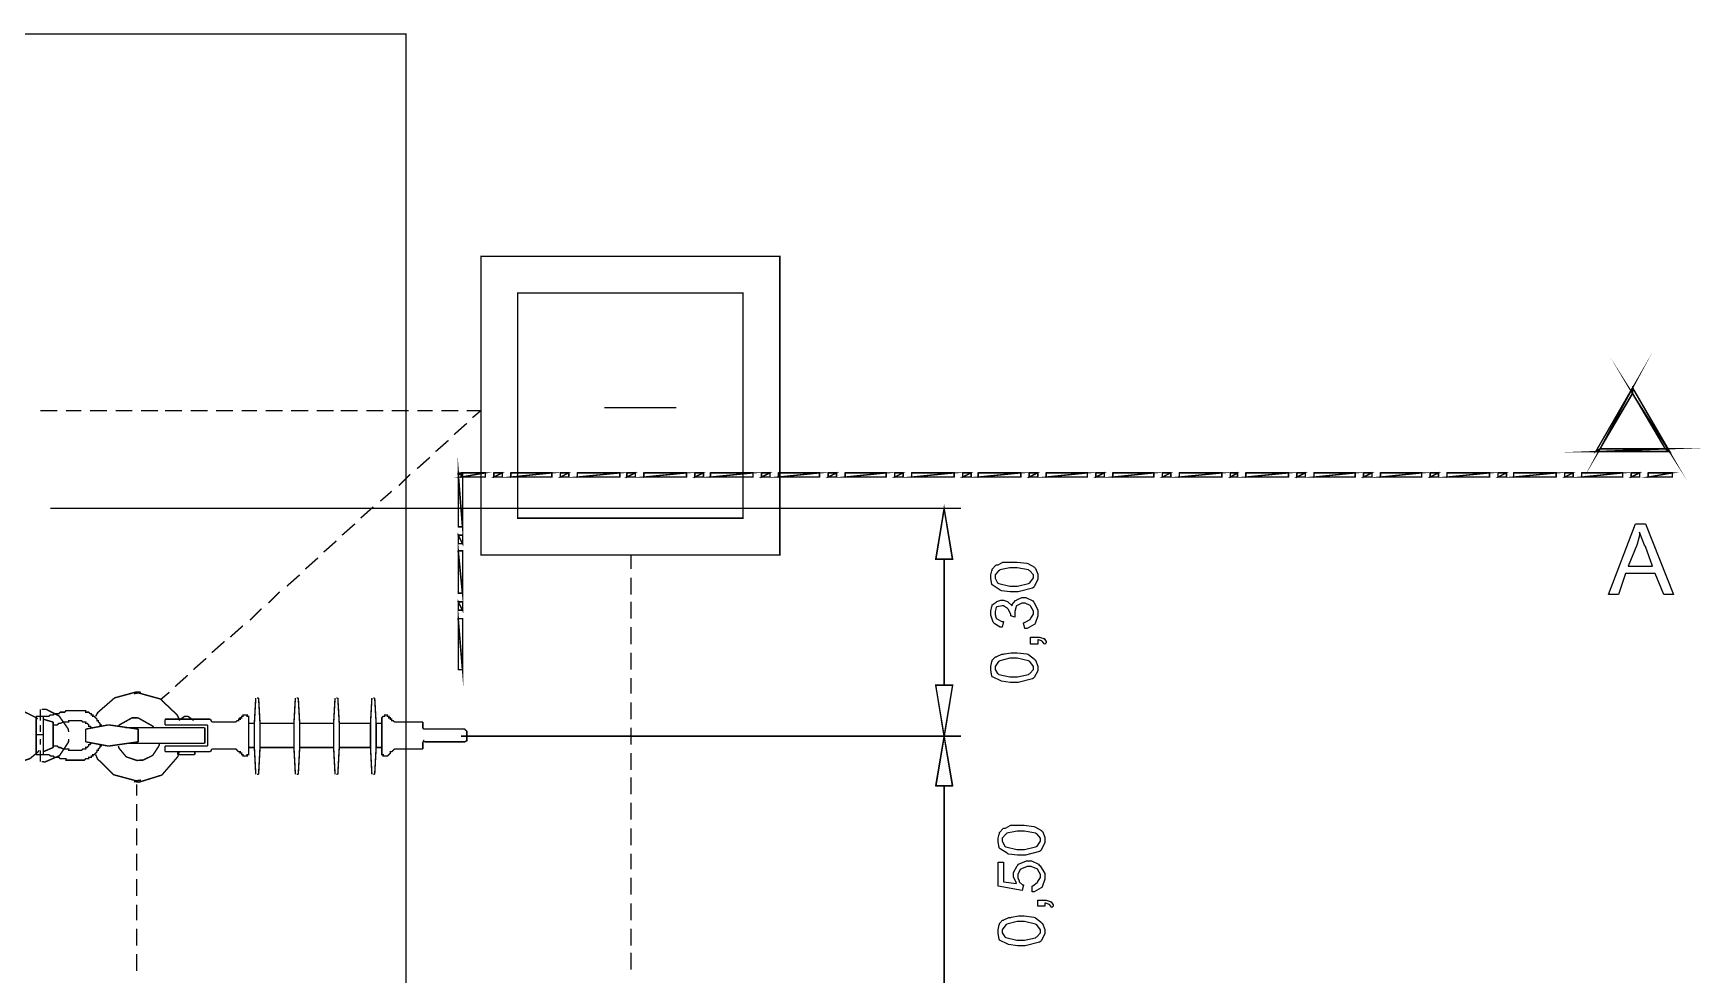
# Model space of a CAD drawing. Extents: x 219 to 1226, y 175 to 465.
# Drawn here: x 693.04 to 742.96, y 304.49 to 332.68 of the extents above; entities that cross this region are included whole.
import ezdxf

# ---------------------------------------------------------------- set-up
doc = ezdxf.new("R2010")
doc.units = 0
doc.header["$MEASUREMENT"] = 0
for name, color, linetype in [('C00-00-00-BLACK', 7, 'Continuous'), ('C00-7E-FF', 150, 'Continuous'), ('CFF-7E-00', 30, 'Continuous')]:
    doc.layers.add(name, color=color, linetype=linetype)

msp = doc.modelspace()

# ---------------------------------------------------------------- linework, layer by layer
at = {"layer": 'C00-00-00-BLACK', "const_width": 0.0423}
for points in [[(641.421, 248.773), (641.421, 332.66), (704.191, 332.66), (704.191, 248.773), (641.421, 248.773)], [(706.437, 317.062), (715.387, 317.062), (715.387, 326.005), (706.437, 326.005), (706.437, 317.062)], [(707.539, 318.163), (714.285, 318.163), (714.285, 324.904), (707.539, 324.904), (707.539, 318.163)], [(740.917, 322.063), (739.944, 320.239), (739.814, 320.156), (740.917, 322.063)], [(741.894, 320.239), (742.021, 320.156), (740.917, 321.893), (741.894, 320.239)], [(740.917, 321.893), (740.917, 322.063), (739.944, 320.239), (740.917, 321.893)], [(742.021, 320.156), (740.917, 321.893), (740.917, 322.063), (742.021, 320.156)], [(705.759, 317.909), (705.886, 317.909), (705.759, 319.517), (705.759, 317.909)], [(739.814, 320.156), (741.894, 320.239), (742.021, 320.156), (739.814, 320.156)], [(739.944, 320.239), (739.814, 320.156), (741.894, 320.239), (739.944, 320.239)], [(705.844, 319.394), (706.566, 319.52), (706.566, 319.394), (705.844, 319.394)], [(705.886, 317.909), (705.759, 319.517), (705.886, 319.517), (705.886, 317.909)], [(705.844, 319.52), (705.844, 319.394), (706.566, 319.52), (705.844, 319.52)], [(706.82, 319.394), (707.075, 319.52), (707.075, 319.394), (706.82, 319.394)], [(706.82, 319.52), (706.82, 319.394), (707.075, 319.52), (706.82, 319.52)], [(707.328, 319.394), (708.559, 319.52), (708.559, 319.394), (707.328, 319.394)], [(707.328, 319.52), (707.328, 319.394), (708.559, 319.52), (707.328, 319.52)], [(708.813, 319.394), (709.066, 319.52), (709.066, 319.394), (708.813, 319.394)], [(708.813, 319.52), (708.813, 319.394), (709.066, 319.52), (708.813, 319.52)], [(709.321, 319.394), (710.593, 319.52), (710.593, 319.394), (709.321, 319.394)], [(709.321, 319.52), (709.321, 319.394), (710.593, 319.52), (709.321, 319.52)], [(710.805, 319.394), (711.059, 319.52), (711.059, 319.394), (710.805, 319.394)], [(710.805, 319.52), (710.805, 319.394), (711.059, 319.52), (710.805, 319.52)], [(711.315, 319.394), (712.588, 319.52), (712.588, 319.394), (711.315, 319.394)], [(711.315, 319.52), (711.315, 319.394), (712.588, 319.52), (711.315, 319.52)], [(712.842, 319.394), (713.096, 319.52), (713.096, 319.394), (712.842, 319.394)], [(712.842, 319.52), (712.842, 319.394), (713.096, 319.52), (712.842, 319.52)], [(713.308, 319.394), (714.581, 319.52), (714.581, 319.394), (713.308, 319.394)], [(713.308, 319.52), (713.308, 319.394), (714.581, 319.52), (713.308, 319.52)], [(714.835, 319.394), (715.088, 319.52), (715.088, 319.394), (714.835, 319.394)], [(714.835, 319.52), (714.835, 319.394), (715.088, 319.52), (714.835, 319.52)], [(715.343, 319.394), (716.572, 319.52), (716.572, 319.394), (715.343, 319.394)], [(715.343, 319.52), (715.343, 319.394), (716.572, 319.52), (715.343, 319.52)], [(716.83, 319.394), (717.083, 319.52), (717.083, 319.394), (716.83, 319.394)], [(716.83, 319.52), (716.83, 319.394), (717.083, 319.52), (716.83, 319.52)], [(717.337, 319.394), (718.568, 319.52), (718.568, 319.394), (717.337, 319.394)], [(717.337, 319.52), (717.337, 319.394), (718.568, 319.52), (717.337, 319.52)], [(718.821, 319.394), (719.076, 319.52), (719.076, 319.394), (718.821, 319.394)], [(718.821, 319.52), (718.821, 319.394), (719.076, 319.52), (718.821, 319.52)], [(719.33, 319.394), (720.602, 319.52), (720.602, 319.394), (719.33, 319.394)], [(719.33, 319.52), (719.33, 319.394), (720.602, 319.52), (719.33, 319.52)], [(720.857, 319.394), (721.11, 319.52), (721.11, 319.394), (720.857, 319.394)], [(720.857, 319.52), (720.857, 319.394), (721.11, 319.52), (720.857, 319.52)], [(721.325, 319.394), (722.597, 319.52), (722.597, 319.394), (721.325, 319.394)], [(721.325, 319.52), (721.325, 319.394), (722.597, 319.52), (721.325, 319.52)], [(722.851, 319.394), (723.106, 319.52), (723.106, 319.394), (722.851, 319.394)], [(722.851, 319.52), (722.851, 319.394), (723.106, 319.52), (722.851, 319.52)], [(723.359, 319.394), (724.59, 319.52), (724.59, 319.394), (723.359, 319.394)], [(723.359, 319.52), (723.359, 319.394), (724.59, 319.52), (723.359, 319.52)], [(724.844, 319.394), (725.098, 319.52), (725.098, 319.394), (724.844, 319.394)], [(724.844, 319.52), (724.844, 319.394), (725.098, 319.52), (724.844, 319.52)], [(725.352, 319.394), (726.582, 319.52), (726.582, 319.394), (725.352, 319.394)], [(725.352, 319.52), (725.352, 319.394), (726.582, 319.52), (725.352, 319.52)], [(726.836, 319.394), (727.09, 319.52), (727.09, 319.394), (726.836, 319.394)], [(726.836, 319.52), (726.836, 319.394), (727.09, 319.52), (726.836, 319.52)], [(727.347, 319.394), (728.619, 319.52), (728.619, 319.394), (727.347, 319.394)], [(727.347, 319.52), (727.347, 319.394), (728.619, 319.52), (727.347, 319.52)], [(728.873, 319.394), (729.085, 319.52), (729.085, 319.394), (728.873, 319.394)], [(728.873, 319.52), (728.873, 319.394), (729.085, 319.52), (728.873, 319.52)], [(729.339, 319.394), (730.612, 319.52), (730.612, 319.394), (729.339, 319.394)], [(729.339, 319.52), (729.339, 319.394), (730.612, 319.52), (729.339, 319.52)], [(730.865, 319.394), (731.119, 319.52), (731.119, 319.394), (730.865, 319.394)], [(730.865, 319.52), (730.865, 319.394), (731.119, 319.52), (730.865, 319.52)], [(731.377, 319.394), (732.607, 319.52), (732.607, 319.394), (731.377, 319.394)], [(731.377, 319.52), (731.377, 319.394), (732.607, 319.52), (731.377, 319.52)], [(732.861, 319.394), (733.114, 319.52), (733.114, 319.394), (732.861, 319.394)], [(732.861, 319.52), (732.861, 319.394), (733.114, 319.52), (732.861, 319.52)], [(733.368, 319.394), (734.599, 319.52), (734.599, 319.394), (733.368, 319.394)], [(733.368, 319.52), (733.368, 319.394), (734.599, 319.52), (733.368, 319.52)], [(734.854, 319.394), (735.107, 319.52), (735.107, 319.394), (734.854, 319.394)], [(734.854, 319.52), (734.854, 319.394), (735.107, 319.52), (734.854, 319.52)], [(735.361, 319.394), (736.634, 319.52), (736.634, 319.394), (735.361, 319.394)], [(735.361, 319.52), (735.361, 319.394), (736.634, 319.52), (735.361, 319.52)], [(736.887, 319.394), (737.141, 319.52), (737.141, 319.394), (736.887, 319.394)], [(736.887, 319.52), (736.887, 319.394), (737.141, 319.52), (736.887, 319.52)], [(737.356, 319.394), (738.628, 319.52), (738.628, 319.394), (737.356, 319.394)], [(737.356, 319.52), (737.356, 319.394), (738.628, 319.52), (737.356, 319.52)], [(738.883, 319.394), (739.136, 319.52), (739.136, 319.394), (738.883, 319.394)], [(738.883, 319.52), (738.883, 319.394), (739.136, 319.52), (738.883, 319.52)], [(739.39, 319.394), (740.62, 319.52), (740.62, 319.394), (739.39, 319.394)], [(739.39, 319.52), (739.39, 319.394), (740.62, 319.52), (739.39, 319.52)], [(740.875, 319.394), (741.129, 319.52), (741.129, 319.394), (740.875, 319.394)], [(740.875, 319.52), (740.875, 319.394), (741.129, 319.52), (740.875, 319.52)], [(741.385, 319.394), (742.107, 319.52), (742.107, 319.394), (741.385, 319.394)], [(741.385, 319.52), (741.385, 319.394), (742.107, 319.52), (741.385, 319.52)], [(705.886, 317.401), (705.759, 317.654), (705.886, 317.654), (705.886, 317.401)], [(705.759, 317.401), (705.886, 317.401), (705.759, 317.654), (705.759, 317.401)], [(705.759, 315.917), (705.886, 315.917), (705.759, 317.189), (705.759, 315.917)], [(705.886, 315.917), (705.759, 317.189), (705.886, 317.189), (705.886, 315.917)], [(705.886, 315.408), (705.759, 315.662), (705.886, 315.662), (705.886, 315.408)], [(705.759, 315.408), (705.886, 315.408), (705.759, 315.662), (705.759, 315.408)], [(705.759, 313.628), (705.886, 313.628), (705.759, 315.155), (705.759, 313.628)], [(705.886, 313.628), (705.759, 315.155), (705.886, 315.155), (705.886, 313.628)]]:
    msp.add_lwpolyline(points, close=True, dxfattribs=at)
at = {"layer": 'C00-00-00-BLACK'}
for points in [[(740.917, 322.063), (739.944, 320.239), (739.814, 320.156), (740.917, 322.063)], [(740.917, 321.893), (740.917, 322.063), (739.944, 320.239), (740.917, 321.893)], [(742.021, 320.156), (740.917, 321.893), (740.917, 322.063), (742.021, 320.156)], [(741.894, 320.239), (742.021, 320.156), (740.917, 321.893), (741.894, 320.239)], [(739.944, 320.239), (739.814, 320.156), (741.894, 320.239), (739.944, 320.239)], [(739.814, 320.156), (741.894, 320.239), (742.021, 320.156), (739.814, 320.156)], [(705.759, 317.909), (705.886, 317.909), (705.759, 319.517), (705.759, 317.909)], [(705.886, 317.909), (705.759, 319.517), (705.886, 319.517), (705.886, 317.909)], [(705.844, 319.52), (705.844, 319.394), (706.566, 319.52), (705.844, 319.52)], [(705.844, 319.394), (706.566, 319.52), (706.566, 319.394), (705.844, 319.394)], [(706.82, 319.52), (706.82, 319.394), (707.075, 319.52), (706.82, 319.52)], [(706.82, 319.394), (707.075, 319.52), (707.075, 319.394), (706.82, 319.394)], [(707.328, 319.52), (707.328, 319.394), (708.559, 319.52), (707.328, 319.52)], [(707.328, 319.394), (708.559, 319.52), (708.559, 319.394), (707.328, 319.394)], [(708.813, 319.52), (708.813, 319.394), (709.066, 319.52), (708.813, 319.52)], [(708.813, 319.394), (709.066, 319.52), (709.066, 319.394), (708.813, 319.394)], [(709.321, 319.52), (709.321, 319.394), (710.593, 319.52), (709.321, 319.52)], [(709.321, 319.394), (710.593, 319.52), (710.593, 319.394), (709.321, 319.394)], [(710.805, 319.52), (710.805, 319.394), (711.059, 319.52), (710.805, 319.52)], [(710.805, 319.394), (711.059, 319.52), (711.059, 319.394), (710.805, 319.394)], [(711.315, 319.52), (711.315, 319.394), (712.588, 319.52), (711.315, 319.52)], [(711.315, 319.394), (712.588, 319.52), (712.588, 319.394), (711.315, 319.394)], [(712.842, 319.52), (712.842, 319.394), (713.096, 319.52), (712.842, 319.52)], [(712.842, 319.394), (713.096, 319.52), (713.096, 319.394), (712.842, 319.394)], [(713.308, 319.52), (713.308, 319.394), (714.581, 319.52), (713.308, 319.52)], [(713.308, 319.394), (714.581, 319.52), (714.581, 319.394), (713.308, 319.394)], [(714.835, 319.52), (714.835, 319.394), (715.088, 319.52), (714.835, 319.52)], [(714.835, 319.394), (715.088, 319.52), (715.088, 319.394), (714.835, 319.394)], [(715.343, 319.52), (715.343, 319.394), (716.572, 319.52), (715.343, 319.52)], [(715.343, 319.394), (716.572, 319.52), (716.572, 319.394), (715.343, 319.394)], [(716.83, 319.52), (716.83, 319.394), (717.083, 319.52), (716.83, 319.52)], [(716.83, 319.394), (717.083, 319.52), (717.083, 319.394), (716.83, 319.394)], [(717.337, 319.52), (717.337, 319.394), (718.568, 319.52), (717.337, 319.52)], [(717.337, 319.394), (718.568, 319.52), (718.568, 319.394), (717.337, 319.394)], [(718.821, 319.52), (718.821, 319.394), (719.076, 319.52), (718.821, 319.52)], [(718.821, 319.394), (719.076, 319.52), (719.076, 319.394), (718.821, 319.394)], [(719.33, 319.52), (719.33, 319.394), (720.602, 319.52), (719.33, 319.52)], [(719.33, 319.394), (720.602, 319.52), (720.602, 319.394), (719.33, 319.394)], [(720.857, 319.52), (720.857, 319.394), (721.11, 319.52), (720.857, 319.52)], [(720.857, 319.394), (721.11, 319.52), (721.11, 319.394), (720.857, 319.394)], [(721.325, 319.52), (721.325, 319.394), (722.597, 319.52), (721.325, 319.52)], [(721.325, 319.394), (722.597, 319.52), (722.597, 319.394), (721.325, 319.394)], [(722.851, 319.52), (722.851, 319.394), (723.106, 319.52), (722.851, 319.52)], [(722.851, 319.394), (723.106, 319.52), (723.106, 319.394), (722.851, 319.394)], [(723.359, 319.52), (723.359, 319.394), (724.59, 319.52), (723.359, 319.52)], [(723.359, 319.394), (724.59, 319.52), (724.59, 319.394), (723.359, 319.394)], [(724.844, 319.52), (724.844, 319.394), (725.098, 319.52), (724.844, 319.52)], [(724.844, 319.394), (725.098, 319.52), (725.098, 319.394), (724.844, 319.394)], [(725.352, 319.52), (725.352, 319.394), (726.582, 319.52), (725.352, 319.52)], [(725.352, 319.394), (726.582, 319.52), (726.582, 319.394), (725.352, 319.394)], [(726.836, 319.52), (726.836, 319.394), (727.09, 319.52), (726.836, 319.52)], [(726.836, 319.394), (727.09, 319.52), (727.09, 319.394), (726.836, 319.394)], [(727.347, 319.52), (727.347, 319.394), (728.619, 319.52), (727.347, 319.52)], [(727.347, 319.394), (728.619, 319.52), (728.619, 319.394), (727.347, 319.394)], [(728.873, 319.52), (728.873, 319.394), (729.085, 319.52), (728.873, 319.52)], [(728.873, 319.394), (729.085, 319.52), (729.085, 319.394), (728.873, 319.394)], [(729.339, 319.52), (729.339, 319.394), (730.612, 319.52), (729.339, 319.52)], [(729.339, 319.394), (730.612, 319.52), (730.612, 319.394), (729.339, 319.394)], [(730.865, 319.52), (730.865, 319.394), (731.119, 319.52), (730.865, 319.52)], [(730.865, 319.394), (731.119, 319.52), (731.119, 319.394), (730.865, 319.394)], [(731.377, 319.52), (731.377, 319.394), (732.607, 319.52), (731.377, 319.52)], [(731.377, 319.394), (732.607, 319.52), (732.607, 319.394), (731.377, 319.394)], [(732.861, 319.52), (732.861, 319.394), (733.114, 319.52), (732.861, 319.52)], [(732.861, 319.394), (733.114, 319.52), (733.114, 319.394), (732.861, 319.394)], [(733.368, 319.52), (733.368, 319.394), (734.599, 319.52), (733.368, 319.52)], [(733.368, 319.394), (734.599, 319.52), (734.599, 319.394), (733.368, 319.394)], [(734.854, 319.52), (734.854, 319.394), (735.107, 319.52), (734.854, 319.52)], [(734.854, 319.394), (735.107, 319.52), (735.107, 319.394), (734.854, 319.394)], [(735.361, 319.52), (735.361, 319.394), (736.634, 319.52), (735.361, 319.52)], [(735.361, 319.394), (736.634, 319.52), (736.634, 319.394), (735.361, 319.394)], [(736.887, 319.52), (736.887, 319.394), (737.141, 319.52), (736.887, 319.52)], [(736.887, 319.394), (737.141, 319.52), (737.141, 319.394), (736.887, 319.394)], [(737.356, 319.52), (737.356, 319.394), (738.628, 319.52), (737.356, 319.52)], [(737.356, 319.394), (738.628, 319.52), (738.628, 319.394), (737.356, 319.394)], [(738.883, 319.52), (738.883, 319.394), (739.136, 319.52), (738.883, 319.52)], [(738.883, 319.394), (739.136, 319.52), (739.136, 319.394), (738.883, 319.394)], [(739.39, 319.52), (739.39, 319.394), (740.62, 319.52), (739.39, 319.52)], [(739.39, 319.394), (740.62, 319.52), (740.62, 319.394), (739.39, 319.394)], [(740.875, 319.52), (740.875, 319.394), (741.129, 319.52), (740.875, 319.52)], [(740.875, 319.394), (741.129, 319.52), (741.129, 319.394), (740.875, 319.394)], [(741.385, 319.52), (741.385, 319.394), (742.107, 319.52), (741.385, 319.52)], [(741.385, 319.394), (742.107, 319.52), (742.107, 319.394), (741.385, 319.394)], [(740.197, 315.874), (741.002, 317.993), (741.301, 317.993), (742.147, 315.874), (741.851, 315.874), (741.598, 316.509), (740.706, 316.509), (740.494, 315.874), (740.197, 315.874)], [(705.759, 317.401), (705.886, 317.401), (705.759, 317.654), (705.759, 317.401)], [(705.886, 317.401), (705.759, 317.654), (705.886, 317.654), (705.886, 317.401)], [(740.79, 316.723), (741.512, 316.723), (741.301, 317.315), (741.279, 317.358), (741.139, 317.719), (741.129, 317.74), (741.129, 317.645), (741.053, 317.39), (741.043, 317.358), (740.79, 316.723)], [(705.759, 315.917), (705.886, 315.917), (705.759, 317.189), (705.759, 315.917)], [(705.886, 315.917), (705.759, 317.189), (705.886, 317.189), (705.886, 315.917)], [(705.759, 315.408), (705.886, 315.408), (705.759, 315.662), (705.759, 315.408)], [(705.886, 315.408), (705.759, 315.662), (705.886, 315.662), (705.886, 315.408)], [(705.759, 313.628), (705.886, 313.628), (705.759, 315.155), (705.759, 313.628)], [(705.886, 313.628), (705.759, 315.155), (705.886, 315.155), (705.886, 313.628)]]:
    msp.add_lwpolyline(points, close=True, dxfattribs=at)
at = {"layer": 'C00-00-00-BLACK', "const_width": 0.0423}
for points in [[(710.127, 321.47), (712.29, 321.47)], [(693.248, 321.385), (693.755, 321.385)], [(694.011, 321.385), (694.477, 321.385)], [(694.732, 321.385), (695.242, 321.385)], [(695.497, 321.385), (696.004, 321.385)], [(696.259, 321.385), (696.769, 321.385)], [(696.981, 321.385), (697.488, 321.385)], [(697.743, 321.385), (698.253, 321.385)], [(698.508, 321.385), (699.015, 321.385)], [(699.27, 321.385), (699.737, 321.385)], [(699.992, 321.385), (700.499, 321.385)], [(700.754, 321.385), (701.264, 321.385)], [(701.519, 321.385), (702.026, 321.385)], [(702.238, 321.385), (702.748, 321.385)], [(703.003, 321.385), (703.51, 321.385)], [(703.765, 321.385), (704.275, 321.385)], [(704.528, 321.385), (704.994, 321.385)], [(705.249, 321.385), (705.759, 321.385)], [(705.632, 320.665), (706.014, 321.004)], [(706.014, 321.385), (706.437, 321.385)], [(706.182, 321.174), (706.437, 321.385)], [(705.079, 320.156), (705.463, 320.493)], [(704.528, 319.647), (704.91, 319.986)], [(703.978, 319.138), (704.317, 319.477)], [(705.759, 319.477), (705.886, 319.477)], [(742.105, 319.52), (742.105, 319.394)], [(703.426, 318.673), (703.765, 318.969)], [(702.833, 318.163), (703.214, 318.502)], [(702.279, 317.654), (702.664, 317.993)], [(716.914, 318.459), (716.957, 318.459)], [(701.73, 317.147), (702.111, 317.485)], [(701.18, 316.639), (701.56, 316.978)], [(710.932, 317.062), (710.932, 316.639)], [(700.626, 316.127), (701.01, 316.467)], [(710.932, 316.383), (710.932, 315.874)], [(700.076, 315.621), (700.415, 315.958)], [(710.932, 315.662), (710.932, 315.155)], [(699.523, 315.112), (699.865, 315.451)], [(698.38, 314.136), (698.761, 314.474)], [(698.931, 314.603), (699.311, 314.943)], [(710.932, 314.9), (710.932, 314.39)], [(710.932, 314.136), (710.932, 313.628)], [(697.827, 313.628), (698.211, 313.967)], [(697.277, 313.119), (697.657, 313.458)], [(710.932, 313.374), (710.932, 312.908)], [(696.259, 312.95), (696.121, 312.961), (695.468, 312.782), (694.965, 312.345), (694.901, 312.228)], [(697.404, 312.144), (697.341, 312.272), (696.836, 312.75), (696.183, 312.931), (696.047, 312.908)], [(696.854, 312.739), (697.107, 312.95)], [(699.695, 312.782), (699.653, 312.017)], [(699.737, 312.782), (699.78, 312.782)], [(699.822, 312.017), (699.78, 312.782)], [(700.881, 312.782), (700.838, 312.017)], [(700.923, 312.782), (700.968, 312.782)], [(701.01, 312.017), (700.968, 312.782)], [(702.069, 312.782), (702.026, 312.017)], [(702.111, 312.782), (702.152, 312.782)], [(702.195, 312.017), (702.152, 312.782)], [(703.172, 312.782), (703.13, 312.017)], [(703.214, 312.782), (703.256, 312.782)], [(703.299, 312.017), (703.256, 312.782)], [(710.932, 312.653), (710.932, 312.144)], [(693.162, 312.144), (693.131, 312.186), (692.633, 312.43), (692.57, 312.44)], [(693.12, 312.228), (693.332, 312.228)], [(693.12, 312.228), (693.12, 311.085)], [(693.248, 312.101), (693.248, 312.44)], [(694.096, 311.762), (694.075, 311.859), (693.803, 312.244), (693.417, 312.44), (693.289, 312.44)], [(693.332, 312.228), (693.374, 312.228), (693.416, 312.228), (693.459, 312.228), (693.501, 312.228), (693.544, 312.271), (693.585, 312.271), (693.628, 312.271), (693.671, 312.313), (693.713, 312.313), (693.755, 312.313), (693.8, 312.313), (693.843, 312.355), (693.884, 312.355), (693.927, 312.355), (693.97, 312.355), (694.011, 312.397), (694.054, 312.397), (694.096, 312.397), (694.139, 312.397), (694.181, 312.397), (694.223, 312.397), (694.266, 312.397), (694.309, 312.397), (694.35, 312.397), (694.393, 312.397), (694.435, 312.397), (694.477, 312.397), (694.52, 312.397), (694.562, 312.397), (694.605, 312.397), (694.605, 312.355), (694.646, 312.355), (694.689, 312.355), (694.732, 312.313), (694.773, 312.313), (694.773, 312.271), (694.816, 312.271), (694.816, 312.228), (694.858, 312.228), (694.901, 312.186), (694.943, 312.144), (694.943, 312.101), (694.985, 312.101), (694.985, 312.058), (695.028, 312.017), (695.028, 311.974), (695.069, 311.974), (695.069, 311.932)], [(693.332, 312.228), (693.332, 311.085)], [(693.332, 312.228), (693.332, 311.085)], [(693.332, 312.144), (693.628, 312.058)], [(693.628, 311.974), (693.713, 311.974), (693.755, 311.974), (693.8, 312.017), (693.843, 312.017), (693.927, 312.058), (693.97, 312.058), (694.011, 312.058), (694.054, 312.058), (694.096, 312.058), (694.096, 312.101), (694.139, 312.101), (694.181, 312.101), (694.223, 312.101), (694.266, 312.101), (694.309, 312.101), (694.35, 312.101), (694.393, 312.101), (694.435, 312.101), (694.477, 312.101), (694.52, 312.058), (694.562, 312.058), (694.605, 312.058), (694.605, 312.017), (694.646, 312.017), (694.689, 311.974), (694.689, 311.932), (694.732, 311.932), (694.773, 311.89)], [(693.628, 312.058), (693.628, 311.296)], [(696.639, 311.89), (696.617, 311.933), (696.183, 312.177), (696.131, 312.186), (695.993, 312.186), (695.612, 311.974), (695.581, 311.932)], [(698.338, 312.144), (696.981, 312.144)], [(696.981, 312.144), (696.981, 311.974)], [(697.827, 312.101), (697.816, 312.123), (697.666, 312.228), (697.616, 312.228), (697.562, 312.228), (697.414, 312.123), (697.404, 312.101)], [(698.38, 312.058), (698.338, 312.144)], [(698.38, 312.058), (699.1, 312.058)], [(699.481, 312.058), (699.481, 312.101), (699.481, 312.144), (699.481, 312.186), (699.481, 312.228), (699.438, 312.228), (699.438, 312.271), (699.397, 312.271), (699.354, 312.271), (699.311, 312.271), (699.311, 312.228), (699.27, 312.228), (699.27, 312.186), (699.227, 312.186), (699.227, 312.144), (699.184, 312.144), (699.184, 312.101), (699.142, 312.101), (699.1, 312.058)], [(699.481, 311.255), (699.481, 312.058)], [(699.481, 312.017), (699.653, 312.017)], [(699.653, 311.296), (699.653, 312.017)], [(699.822, 311.296), (699.822, 312.017)], [(699.822, 312.017), (700.838, 312.017)], [(700.838, 311.296), (700.838, 312.017)], [(701.01, 312.017), (702.026, 312.017)], [(701.01, 311.296), (701.01, 312.017)], [(702.026, 311.296), (702.026, 312.017)], [(702.195, 311.296), (702.195, 312.017)], [(702.195, 312.017), (703.13, 312.017)], [(703.13, 311.296), (703.13, 312.017)], [(703.299, 312.017), (703.469, 312.017)], [(703.299, 311.296), (703.299, 312.017)], [(703.469, 312.058), (703.469, 312.101), (703.469, 312.144), (703.469, 312.186), (703.51, 312.228), (703.553, 312.228), (703.553, 312.271), (703.595, 312.271), (703.637, 312.271), (703.637, 312.228), (703.679, 312.228), (703.679, 312.186), (703.722, 312.186), (703.722, 312.144), (703.765, 312.144), (703.765, 312.101), (703.806, 312.101), (703.852, 312.058)], [(703.469, 311.255), (703.469, 312.058)], [(703.852, 312.058), (704.698, 312.058)], [(704.698, 312.058), (704.698, 311.89)], [(693.12, 311.678), (693.332, 311.678)], [(693.248, 311.762), (693.248, 311.974)], [(693.248, 311.382), (693.248, 311.551)], [(693.289, 310.873), (693.384, 310.863), (693.82, 311.053), (694.086, 311.456), (694.096, 311.551)], [(695.285, 311.974), (694.605, 311.847)], [(694.605, 311.466), (694.605, 311.847)], [(696.173, 311.847), (695.285, 311.974)], [(698.169, 311.89), (695.793, 311.89)], [(696.173, 311.466), (696.173, 311.847)], [(698.253, 311.974), (696.981, 311.974)], [(698.169, 311.424), (698.169, 311.89)], [(698.253, 311.974), (698.253, 311.635)], [(698.253, 311.339), (698.253, 311.635)], [(704.698, 311.89), (704.698, 311.88), (704.73, 311.847), (704.74, 311.847)], [(704.74, 311.508), (704.73, 311.508), (704.698, 311.446), (704.698, 311.424)], [(704.74, 311.847), (705.928, 311.847)], [(705.844, 311.635), (715.641, 311.635)], [(706.014, 311.762), (706.014, 311.784), (705.949, 311.847), (705.928, 311.847)], [(705.928, 311.466), (705.949, 311.466), (706.014, 311.499), (706.014, 311.508)], [(706.014, 311.762), (706.014, 311.508)], [(710.932, 311.89), (710.932, 311.382)], [(692.57, 310.873), (692.661, 310.873), (692.935, 310.964), (693.173, 311.16), (693.205, 311.212)], [(693.12, 311.085), (693.332, 311.085)], [(693.248, 310.873), (693.248, 311.212)], [(693.332, 311.085), (693.374, 311.085), (693.416, 311.085), (693.459, 311.085), (693.501, 311.085), (693.544, 311.043), (693.585, 311.043), (693.628, 311.043), (693.671, 311), (693.713, 311), (693.755, 311), (693.8, 311), (693.843, 310.959), (693.884, 310.959), (693.927, 310.959), (693.97, 310.959), (694.011, 310.959), (694.011, 310.916), (694.054, 310.916), (694.096, 310.916), (694.139, 310.916), (694.181, 310.916), (694.223, 310.916), (694.266, 310.916), (694.309, 310.916), (694.35, 310.916), (694.393, 310.916), (694.435, 310.916), (694.477, 310.916), (694.52, 310.916), (694.562, 310.916), (694.605, 310.959), (694.646, 310.959), (694.689, 310.959), (694.689, 311), (694.732, 311), (694.773, 311), (694.773, 311.043), (694.816, 311.043), (694.816, 311.085), (694.858, 311.085), (694.901, 311.128), (694.943, 311.169), (694.943, 311.212), (694.985, 311.212), (694.985, 311.255), (695.028, 311.296), (695.028, 311.339), (695.069, 311.339), (695.069, 311.382)], [(693.628, 311.296), (693.332, 311.169)], [(693.628, 311.339), (693.713, 311.339), (693.755, 311.339), (693.8, 311.296), (693.843, 311.296), (693.927, 311.255), (693.97, 311.255), (694.011, 311.255), (694.054, 311.255), (694.096, 311.255), (694.096, 311.212), (694.139, 311.212), (694.181, 311.212), (694.223, 311.212), (694.266, 311.212), (694.309, 311.212), (694.35, 311.212), (694.393, 311.212), (694.435, 311.212), (694.477, 311.212), (694.52, 311.255), (694.562, 311.255), (694.605, 311.255), (694.605, 311.296), (694.646, 311.296), (694.689, 311.339), (694.689, 311.382), (694.732, 311.382), (694.773, 311.424)], [(695.285, 311.339), (694.605, 311.466)], [(694.901, 311.085), (694.954, 310.959), (695.436, 310.482), (696.11, 310.3), (696.259, 310.32)], [(696.173, 311.466), (695.285, 311.339)], [(695.581, 311.339), (695.601, 311.275), (695.818, 311.016), (696.142, 310.906), (696.216, 310.916), (696.314, 310.916), (696.609, 311.059), (696.8, 311.351), (696.811, 311.424)], [(698.169, 311.424), (695.834, 311.424)], [(696.047, 310.278), (696.194, 310.257), (696.883, 310.471), (697.361, 311.022), (697.404, 311.169)], [(698.253, 311.339), (696.981, 311.339)], [(696.981, 311.169), (696.981, 311.339)], [(698.338, 311.169), (696.981, 311.169)], [(697.361, 311.085), (697.361, 311.169)], [(697.87, 311.085), (697.361, 311.085)], [(697.87, 311.169), (697.87, 311.085)], [(698.38, 311.255), (698.338, 311.169)], [(698.38, 311.255), (699.1, 311.255)], [(699.481, 311.255), (699.481, 311.212), (699.481, 311.169), (699.481, 311.128), (699.481, 311.085), (699.438, 311.085), (699.438, 311.043), (699.397, 311.043), (699.354, 311.043), (699.311, 311.043), (699.311, 311.085), (699.27, 311.085), (699.27, 311.128), (699.227, 311.128), (699.227, 311.169), (699.184, 311.169), (699.142, 311.212), (699.1, 311.255)], [(699.481, 311.296), (699.653, 311.296)], [(699.695, 310.493), (699.653, 311.296)], [(699.822, 311.296), (699.78, 310.493)], [(699.822, 311.296), (700.838, 311.296)], [(700.881, 310.493), (700.838, 311.296)], [(701.01, 311.296), (700.968, 310.493)], [(701.01, 311.296), (702.026, 311.296)], [(702.069, 310.493), (702.026, 311.296)], [(702.195, 311.296), (702.152, 310.493)], [(702.195, 311.296), (703.13, 311.296)], [(703.172, 310.493), (703.13, 311.296)], [(703.299, 311.296), (703.256, 310.493)], [(703.299, 311.296), (703.469, 311.296)], [(703.469, 311.255), (703.469, 311.212), (703.469, 311.169), (703.469, 311.128), (703.469, 311.085), (703.51, 311.085), (703.51, 311.043), (703.553, 311.043), (703.595, 311.043), (703.637, 311.043), (703.679, 311.085), (703.722, 311.128), (703.722, 311.169), (703.765, 311.169), (703.806, 311.212), (703.852, 311.255)], [(703.852, 311.255), (704.698, 311.255)], [(704.698, 311.424), (704.698, 311.255)], [(704.74, 311.466), (705.928, 311.466)], [(710.932, 311.128), (710.932, 310.62)], [(699.737, 310.493), (699.78, 310.493)], [(700.923, 310.493), (700.968, 310.493)], [(702.111, 310.493), (702.152, 310.493)], [(703.214, 310.493), (703.256, 310.493)], [(696.131, 310.194), (696.131, 309.855)], [(710.932, 310.404), (710.932, 309.897)], [(696.131, 309.601), (696.131, 309.093)], [(710.932, 309.642), (710.932, 309.135)], [(696.131, 308.88), (696.131, 308.371)], [(710.932, 308.88), (710.932, 308.371)], [(696.131, 308.117), (696.131, 307.609)], [(710.932, 308.117), (710.932, 307.651)], [(696.131, 307.355), (696.131, 306.847)], [(710.932, 307.396), (710.932, 306.889)], [(696.131, 306.593), (696.131, 306.124)], [(710.932, 306.634), (710.932, 306.124)], [(696.131, 305.871), (696.131, 305.362)], [(710.932, 305.871), (710.932, 305.362)], [(696.131, 305.109), (696.131, 304.6)], [(710.932, 305.15), (710.932, 304.643)]]:
    msp.add_lwpolyline(points, dxfattribs=at)
at = {"layer": 'C00-7E-FF', "const_width": 0.0423}
for points in [[(720.052, 316.935), (720.56, 316.935), (720.305, 318.459), (720.052, 316.935)], [(720.052, 313.162), (720.56, 313.162), (720.305, 311.635), (720.052, 313.162)], [(720.052, 310.151), (720.56, 310.151), (720.305, 311.635), (720.052, 310.151)]]:
    msp.add_lwpolyline(points, close=True, dxfattribs=at)
for points in [[(693.544, 318.459), (720.814, 318.459)], [(720.305, 316.935), (720.305, 313.162)], [(706.31, 311.635), (720.814, 311.635)], [(706.31, 311.635), (720.814, 311.635)], [(720.305, 310.151), (720.305, 304.217)]]:
    msp.add_lwpolyline(points, dxfattribs=at)
at = {"layer": 'C00-7E-FF'}
for points in [[(720.052, 316.935), (720.56, 316.935), (720.305, 318.459), (720.052, 316.935)], [(720.052, 313.162), (720.56, 313.162), (720.305, 311.635), (720.052, 313.162)], [(720.052, 310.151), (720.56, 310.151), (720.305, 311.635), (720.052, 310.151)]]:
    msp.add_lwpolyline(points, close=True, dxfattribs=at)
at = {"layer": 'CFF-7E-00'}
for points in [[(722.384, 315.958), (722.287, 315.958), (722.022, 315.991), (722.002, 316.001), (721.98, 316.012), (721.769, 316.15), (721.748, 316.17), (721.737, 316.181), (721.706, 316.363), (721.706, 316.424), (721.706, 316.468), (721.737, 316.586), (721.748, 316.596), (721.748, 316.639), (721.853, 316.756), (721.875, 316.766), (721.927, 316.766), (722.065, 316.842), (722.087, 316.851), (722.16, 316.851), (722.327, 316.851), (722.384, 316.851), (722.49, 316.851), (722.778, 316.819), (722.809, 316.808), (722.83, 316.798), (723.009, 316.693), (723.02, 316.681), (723.041, 316.661), (723.106, 316.483), (723.106, 316.424), (723.106, 316.34), (723, 316.108), (722.979, 316.086), (722.946, 316.065), (722.524, 315.958), (722.384, 315.958)], [(722.384, 316.127), (722.499, 316.127), (722.829, 316.203), (722.851, 316.213), (722.871, 316.224), (722.979, 316.374), (722.979, 316.424), (722.979, 316.468), (722.871, 316.586), (722.851, 316.596), (722.829, 316.618), (722.494, 316.681), (722.384, 316.681), (722.277, 316.681), (721.969, 316.618), (721.959, 316.596), (721.937, 316.586), (721.832, 316.465), (721.832, 316.424), (721.832, 316.372), (721.907, 316.224), (721.918, 316.213), (721.938, 316.203), (722.272, 316.127), (722.384, 316.127)], [(722.724, 314.858), (722.683, 315.028), (722.714, 315.039), (722.882, 315.134), (722.893, 315.155), (722.903, 315.166), (722.979, 315.285), (722.979, 315.324), (722.979, 315.378), (722.903, 315.514), (722.893, 315.535), (722.882, 315.546), (722.732, 315.621), (722.683, 315.621), (722.629, 315.621), (722.488, 315.546), (722.468, 315.535), (722.457, 315.514), (722.425, 315.372), (722.425, 315.324), (722.425, 315.292), (722.425, 315.222), (722.425, 315.197), (722.298, 315.239), (722.298, 315.239), (722.298, 315.239), (722.298, 315.239), (722.298, 315.292), (722.224, 315.441), (722.214, 315.451), (722.203, 315.462), (722.083, 315.535), (722.045, 315.535), (722.045, 315.535), (721.885, 315.504), (721.875, 315.494), (721.864, 315.484), (721.832, 315.364), (721.832, 315.324), (721.832, 315.283), (721.864, 315.166), (721.875, 315.155), (721.885, 315.145), (722.036, 315.069), (722.087, 315.069), (722.045, 314.9), (721.981, 314.9), (721.801, 315.007), (721.791, 315.028), (721.769, 315.05), (721.706, 315.256), (721.706, 315.324), (721.706, 315.378), (721.737, 315.514), (721.748, 315.535), (721.748, 315.567), (721.864, 315.652), (721.875, 315.662), (721.885, 315.673), (722.005, 315.705), (722.045, 315.705), (722.086, 315.705), (722.203, 315.673), (722.214, 315.662), (722.224, 315.652), (722.33, 315.546), (722.341, 315.535), (722.341, 315.578), (722.446, 315.695), (722.468, 315.705), (722.477, 315.715), (722.63, 315.79), (722.683, 315.79), (722.756, 315.79), (722.957, 315.684), (722.979, 315.662), (723, 315.641), (723.106, 315.404), (723.106, 315.324), (723.106, 315.24), (723.03, 315.007), (723.02, 314.985), (722.998, 314.975), (722.791, 314.858), (722.724, 314.858)], [(723.106, 314.39), (722.893, 314.39), (722.893, 314.603), (723.106, 314.603), (723.147, 314.603), (723.264, 314.573), (723.275, 314.562), (723.296, 314.562), (723.359, 314.466), (723.359, 314.432), (723.316, 314.39), (723.305, 314.401), (723.25, 314.474), (723.232, 314.474), (723.221, 314.486), (723.135, 314.52), (723.106, 314.52), (723.106, 314.39)], [(722.384, 313.246), (722.287, 313.246), (722.022, 313.279), (722.002, 313.289), (721.98, 313.3), (721.769, 313.406), (721.748, 313.416), (721.737, 313.438), (721.706, 313.613), (721.706, 313.67), (721.706, 313.724), (721.737, 313.872), (721.748, 313.881), (721.748, 313.913), (721.843, 314.008), (721.875, 314.008), (721.885, 314.019), (722.036, 314.093), (722.087, 314.093), (722.108, 314.105), (722.315, 314.136), (722.384, 314.136), (722.49, 314.136), (722.778, 314.105), (722.809, 314.093), (722.83, 314.084), (723.009, 313.946), (723.02, 313.924), (723.041, 313.915), (723.106, 313.732), (723.106, 313.67), (723.106, 313.597), (723, 313.396), (722.979, 313.374), (722.946, 313.354), (722.524, 313.246), (722.384, 313.246)], [(722.384, 313.416), (722.499, 313.416), (722.829, 313.48), (722.851, 313.501), (722.871, 313.512), (722.979, 313.632), (722.979, 313.67), (722.979, 313.724), (722.871, 313.872), (722.851, 313.881), (722.829, 313.892), (722.494, 313.967), (722.384, 313.967), (722.277, 313.967), (721.969, 313.892), (721.959, 313.881), (721.937, 313.872), (721.832, 313.722), (721.832, 313.67), (721.832, 313.629), (721.907, 313.512), (721.918, 313.501), (721.938, 313.48), (722.272, 313.416), (722.384, 313.416)], [(722.597, 308.074), (722.502, 308.074), (722.238, 308.107), (722.217, 308.117), (722.195, 308.128), (721.982, 308.264), (721.962, 308.285), (721.951, 308.296), (721.92, 308.479), (721.92, 308.54), (721.92, 308.584), (721.951, 308.703), (721.962, 308.712), (721.962, 308.755), (722.068, 308.871), (722.09, 308.88), (722.142, 308.88), (722.279, 308.956), (722.301, 308.966), (722.374, 308.966), (722.541, 308.966), (722.597, 308.966), (722.703, 308.966), (722.991, 308.934), (723.023, 308.923), (723.044, 308.914), (723.224, 308.807), (723.235, 308.796), (723.256, 308.776), (723.319, 308.599), (723.319, 308.54), (723.319, 308.456), (723.213, 308.223), (723.193, 308.201), (723.161, 308.18), (722.738, 308.074), (722.597, 308.074)], [(722.597, 308.244), (722.714, 308.244), (723.044, 308.318), (723.066, 308.328), (723.086, 308.339), (723.193, 308.491), (723.193, 308.54), (723.193, 308.584), (723.086, 308.703), (723.066, 308.712), (723.044, 308.734), (722.709, 308.796), (722.597, 308.796), (722.491, 308.796), (722.184, 308.734), (722.174, 308.712), (722.152, 308.703), (722.047, 308.581), (722.047, 308.54), (722.047, 308.488), (722.12, 308.339), (722.131, 308.328), (722.152, 308.318), (722.486, 308.244), (722.597, 308.244)], [(722.936, 306.973), (722.936, 307.143), (722.957, 307.154), (723.095, 307.249), (723.106, 307.27), (723.115, 307.281), (723.19, 307.4), (723.19, 307.439), (723.19, 307.493), (723.115, 307.63), (723.106, 307.651), (723.084, 307.662), (722.909, 307.735), (722.851, 307.735), (722.787, 307.735), (722.618, 307.662), (722.597, 307.651), (722.586, 307.641), (722.51, 307.49), (722.51, 307.439), (722.51, 307.398), (722.553, 307.302), (722.553, 307.27), (722.564, 307.26), (722.652, 307.185), (722.683, 307.185), (722.64, 307.016), (721.918, 307.143), (721.918, 307.862), (722.087, 307.862), (722.087, 307.27), (722.468, 307.227), (722.457, 307.249), (722.384, 307.424), (722.384, 307.482), (722.384, 307.556), (722.488, 307.757), (722.51, 307.778), (722.531, 307.8), (722.771, 307.905), (722.851, 307.905), (722.925, 307.905), (723.126, 307.8), (723.148, 307.778), (723.18, 307.757), (723.316, 307.519), (723.316, 307.439), (723.316, 307.355), (723.242, 307.122), (723.232, 307.1), (723.211, 307.09), (723.004, 306.973), (722.936, 306.973)], [(723.316, 306.55), (723.106, 306.55), (723.106, 306.72), (723.316, 306.72), (723.358, 306.72), (723.475, 306.688), (723.486, 306.677), (723.507, 306.677), (723.571, 306.582), (723.571, 306.55), (723.529, 306.508), (723.518, 306.519), (723.463, 306.593), (723.445, 306.593), (723.433, 306.604), (723.345, 306.634), (723.316, 306.634), (723.316, 306.55)], [(722.597, 305.362), (722.501, 305.362), (722.235, 305.395), (722.214, 305.405), (722.192, 305.416), (721.98, 305.522), (721.959, 305.532), (721.948, 305.554), (721.918, 305.728), (721.918, 305.785), (721.918, 305.839), (721.948, 305.988), (721.959, 305.997), (721.959, 306.029), (722.054, 306.124), (722.087, 306.124), (722.097, 306.135), (722.247, 306.208), (722.298, 306.208), (722.319, 306.219), (722.527, 306.251), (722.597, 306.251), (722.702, 306.251), (722.989, 306.219), (723.02, 306.208), (723.041, 306.199), (723.221, 306.061), (723.232, 306.039), (723.253, 306.029), (723.316, 305.847), (723.316, 305.785), (723.316, 305.712), (723.211, 305.511), (723.19, 305.489), (723.158, 305.468), (722.736, 305.362), (722.597, 305.362)], [(722.597, 305.532), (722.713, 305.532), (723.041, 305.595), (723.063, 305.616), (723.084, 305.627), (723.19, 305.747), (723.19, 305.785), (723.19, 305.839), (723.084, 305.988), (723.063, 305.997), (723.041, 306.009), (722.707, 306.082), (722.597, 306.082), (722.49, 306.082), (722.181, 306.009), (722.171, 305.997), (722.149, 305.988), (722.045, 305.836), (722.045, 305.785), (722.045, 305.744), (722.118, 305.627), (722.129, 305.616), (722.149, 305.606), (722.484, 305.532), (722.597, 305.532)]]:
    msp.add_lwpolyline(points, close=True, dxfattribs=at)

doc.saveas('drawing.dxf')
